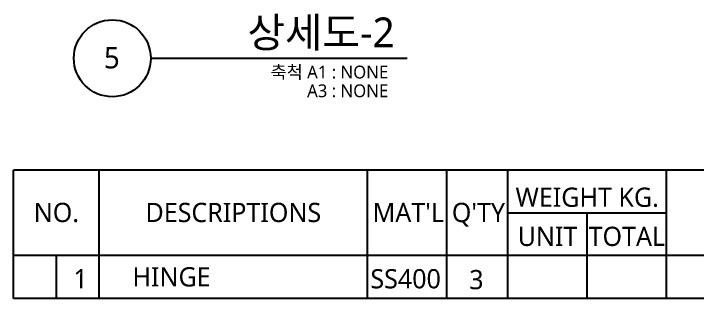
# Model space of a CAD drawing. Header units: millimetres. Extents: x 232323 to 272954, y -5343 to 8721.
# Drawn here: x 250038 to 251638, y 607 to 1274 of the extents above; entities that cross this region are included whole.
import ezdxf
from ezdxf.enums import TextEntityAlignment as Align

# ---------------------------------------------------------------- set-up
doc = ezdxf.new("R2010")
doc.units = ezdxf.units.MM
doc.header["$MEASUREMENT"] = 0
doc.layers.get('0').update_dxf_attribs({"linetype": 'CONTINUOUS'})
for name, color, linetype, lineweight in [('A-MKXX-NAME', 3, 'CONTINUOUS', 25), ('A-XXXX-SYMB', 7, 'CONTINUOUS', 25), ('A-XXXX-TXT1', 3, 'CONTINUOUS', 25)]:
    doc.layers.add(name, color=color, linetype=linetype, lineweight=lineweight)
doc.styles.add('맑은고딕', font='malgun.ttf')

msp = doc.modelspace()

# ---------------------------------------------------------------- linework, layer by layer
for p, q in [((250037.9, 607), (250037.9, 907)), ((251966.3, 907), (250037.9, 907)), ((250237.9, 607), (250237.9, 907)), ((250866.4, 607), (250866.4, 907)), ((251052.1, 607), (251052.1, 907)), ((251195, 607), (251195, 907)), ((251566.4, 607), (251566.4, 907)), ((251195, 807), (251566.4, 807)), ((251380.7, 607), (251380.7, 807)), ((251966.3, 707), (250037.9, 707)), ((250137.9, 607), (250137.9, 707)), ((251966.3, 607), (250037.9, 607))]:
    msp.add_line(p, q)
at = {"layer": 'A-XXXX-SYMB'}
msp.add_line((250358.8, 1169), (250958.8, 1169), dxfattribs=at)
msp.add_circle((250268.8, 1169), 90, dxfattribs=at)

# ---------------------------------------------------------------- texts
at = {"layer": 'A-MKXX-NAME', "style": '맑은고딕'}
for s, p in [('WEIGHT KG.', (251380.7, 821.3)), ('NO.', (250137.9, 785.6)), ('DESCRIPTIONS', (250552.2, 785.6)), ("MAT'L", (250961.8, 785.6)), ("Q'TY", (251126.1, 785.6)), ('UNIT', (251287.8, 729.6)), ('TOTAL', (251473.5, 729.6)), ('1', (250194.6, 630.4)), ('SS400', (250955.6, 630.4))]:
    msp.add_text(s, height=45, dxfattribs=at).set_placement(p, align=Align.CENTER)
msp.add_text('HINGE', height=45, dxfattribs=at).set_placement((250316, 634.9))
msp.add_text('3', height=45, dxfattribs=at).set_placement((251138, 628.4), align=Align.RIGHT)
at = {"layer": 'A-XXXX-TXT1', "style": '맑은고딕'}
msp.add_text('상세도-2', height=70, dxfattribs=at).set_placement((250930.2, 1173.6), align=Align.BOTTOM_RIGHT)
msp.add_text('5', height=50, dxfattribs=at).set_placement((250267.7, 1170.1), align=Align.MIDDLE)
for s, p in [('축척 A1 : NONE', (250914.7, 1151.8)), ('A3 : NONE', (250914.7, 1108))]:
    msp.add_text(s, height=30, dxfattribs=at).set_placement(p, align=Align.TOP_RIGHT)

doc.saveas('drawing.dxf')
